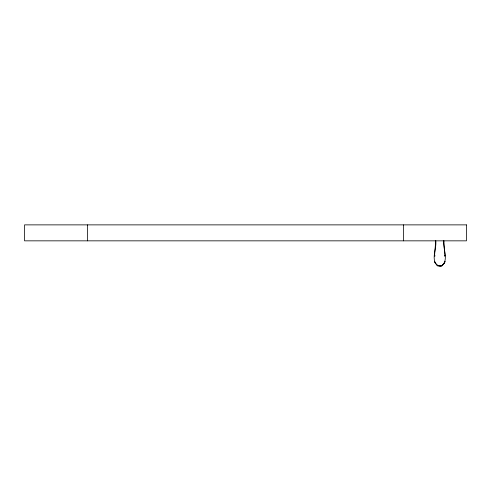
<?xml version="1.0" encoding="UTF-8"?>
<svg xmlns="http://www.w3.org/2000/svg" width="491" height="491" viewBox="0 0 491 491"><rect width="100%" height="100%" fill="white"/><g stroke="black" fill="none" stroke-linecap="round" stroke-linejoin="round"><path stroke-width="0.74" d="M435.726 240.842L434.529 255.903L434.965 255.928M443.815 240.756C442.6 248.593 449.081 259.635 441.918 265.827L437.757 265.827C430.312 259.8 436.984 248.575 435.726 240.756M444.999 261.55L444.515 262.802L441.918 265.827L439.844 266.128L437.757 265.741L434.965 262.716M444.999 261.482L444.521 262.728L441.918 265.741L439.844 266.042M434.529 255.854L434.971 255.854M444.521 255.854L444.999 255.854M444.515 255.928L444.999 255.928L443.815 240.842M436.327 264.373L437.757 265.827M434.529 261.562L434.971 262.636M403.449 224.872L403.449 240.842M87.551 224.872L87.551 240.842M466.45 224.872L24.55 224.872L24.55 240.842L466.45 240.842L466.45 224.872"/></g></svg>
